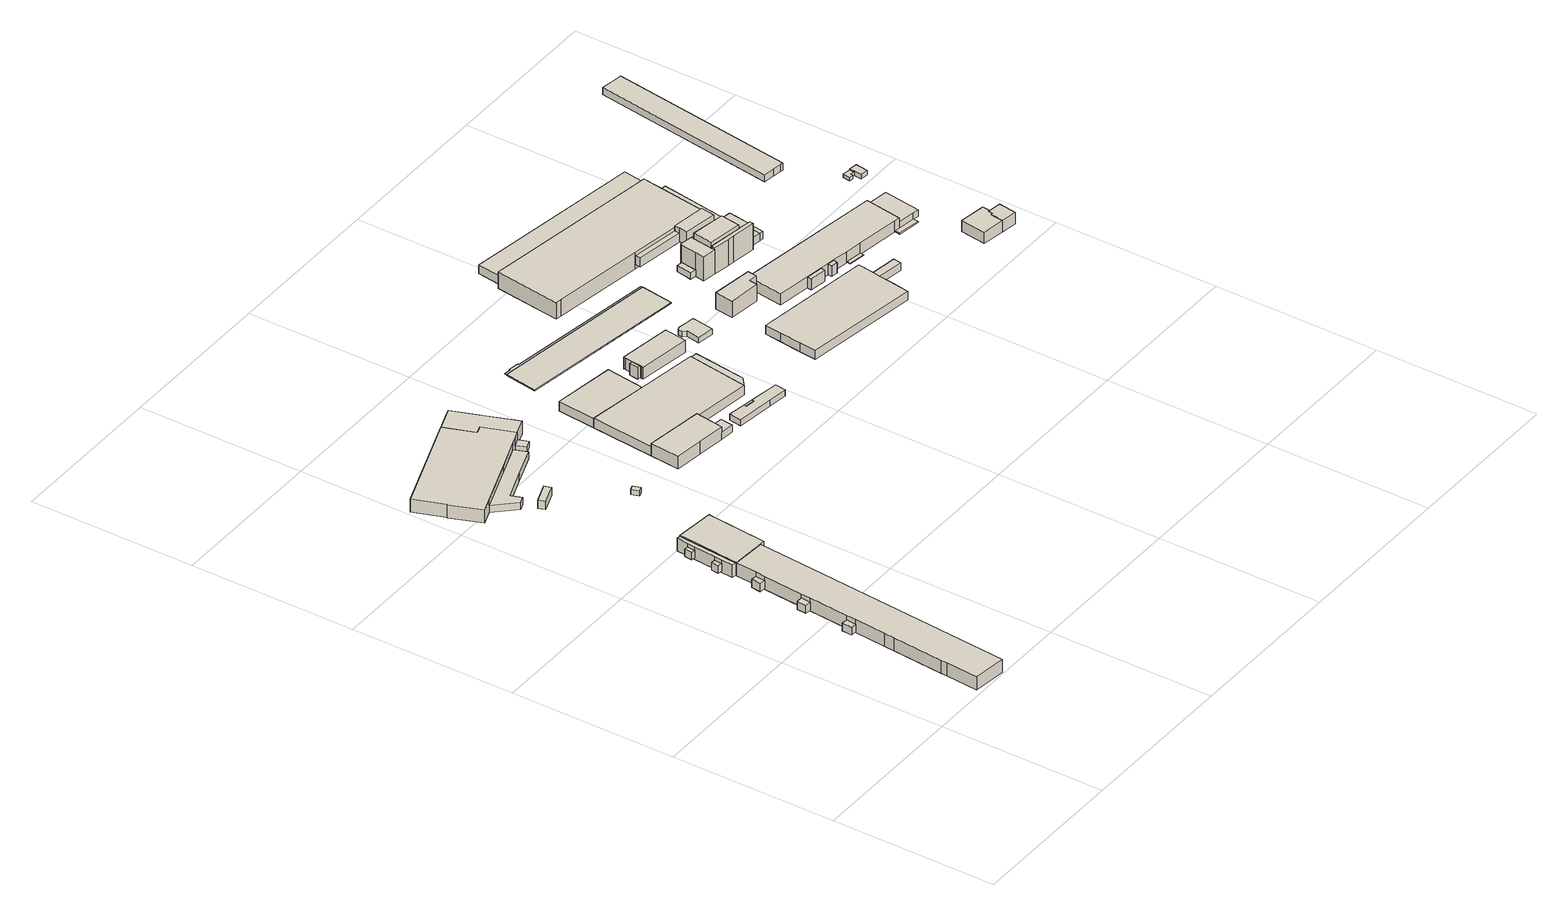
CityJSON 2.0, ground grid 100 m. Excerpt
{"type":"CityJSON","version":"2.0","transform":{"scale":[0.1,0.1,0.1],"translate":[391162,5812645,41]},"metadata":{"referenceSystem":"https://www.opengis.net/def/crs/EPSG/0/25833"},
"CityObjects":{
"building1":{"type":"Building","attributes":{"Gemeindeschluessel":"11000007","BezugspunktDach":"2200","function":"51009_1610","measuredHeight":5.05,"storeysAboveGround":0},"address":[{"country":"Germany","locality":"Berlin"}],"geometry":[{"type":"Solid","lod":"1","boundaries":[[[[0,1,2,3]],[[4,5,6,7]],[[4,7,3,2]],[[5,4,2,1]],[[6,5,1,0]],[[7,6,0,3]]]]}]},
"building2":{"type":"Building","attributes":{"Gemeindeschluessel":"11000007","BezugspunktDach":"2200","function":"51009_1610","measuredHeight":5.65,"storeysAboveGround":0},"address":[{"country":"Germany","locality":"Berlin"}],"geometry":[{"type":"Solid","lod":"1","boundaries":[[[[8,9,10,11]],[[12,13,14,15]],[[12,15,11,10]],[[13,12,10,9]],[[14,13,9,8]],[[15,14,8,11]]]]}]},
"building3":{"type":"Building","attributes":{"Gemeindeschluessel":"11000007","function":"31001_2143"},"address":[{"country":"Germany","locality":"Berlin","thoroughfareNumber":"1 (1)","thoroughfareName":"Volkmarstraße"}],"children":["building3-1","building3-2","building3-3"]},
"building3-1":{"type":"BuildingPart","attributes":{"BezugspunktDach":"2200","measuredHeight":8.27,"storeysAboveGround":2},"parents":["building3"],"geometry":[{"type":"Solid","lod":"1","boundaries":[[[[16,17,18,19,20,21,22,23,24,25,26,27,28,29]],[[30,31,32,33,34,35,36,37,38,39,40,41,42,43]],[[30,43,29,28]],[[31,30,28,27]],[[32,31,27,26]],[[33,32,26,25]],[[34,33,25,24]],[[35,34,24,23]],[[36,35,23,22]],[[37,36,22,21]],[[38,37,21,20]],[[39,38,20,19]],[[40,39,19,18]],[[42,41,17,16]],[[43,42,16,29]],[[41,40,18,17]]]]}]},
"building3-2":{"type":"BuildingPart","attributes":{"BezugspunktDach":"2200","measuredHeight":8.99,"storeysAboveGround":2},"parents":["building3"],"geometry":[{"type":"MultiSurface","lod":"1","boundaries":[[[44,45,46,47,48,49,50,51,52,53]],[[54,55,56,57,58,59,60,61,41,40]],[[54,40,53,52]],[[62,63,54,52,51]],[[64,62,55,51,50]],[[57,65,64,56,50,49]],[[58,57,49,48]],[[59,58,48,47]],[[60,59,47,46]],[[61,60,46,45]],[[41,61,45,44]],[[40,18,17,44,53]],[[55,54,63,62]],[[56,55,62,64]],[[56,64,65,57]],[[41,17,18,40]]]}]},
"building3-3":{"type":"BuildingPart","attributes":{"BezugspunktDach":"2200","measuredHeight":8.04,"storeysAboveGround":2},"parents":["building3"],"geometry":[{"type":"MultiSurface","lod":"1","boundaries":[[[63,65,66,67,68,69,70,71]],[[72,73,74,75,76,57,54,77]],[[72,77,71,70]],[[73,72,70,69]],[[74,73,69,68]],[[75,74,68,67]],[[76,75,67,66]],[[57,76,66,65]],[[78,56,64,56,55,54]],[[77,54,63,71]],[[63,54,55,62]],[[62,55,56,64]],[[57,65,64,56,78]]]}]},
"building4":{"type":"Building","attributes":{"Gemeindeschluessel":"11000007","BezugspunktDach":"2200","function":"51009_1610","measuredHeight":5.29,"storeysAboveGround":0},"address":[{"country":"Germany","locality":"Berlin"}],"geometry":[{"type":"Solid","lod":"1","boundaries":[[[[79,80,81,82]],[[83,84,85,86]],[[83,86,82,81]],[[84,83,81,80]],[[85,84,80,79]],[[86,85,79,82]]]]}]},
"building5":{"type":"Building","attributes":{"Gemeindeschluessel":"11000007","BezugspunktDach":"2200","function":"51009_1610","measuredHeight":4.72,"storeysAboveGround":0},"address":[{"country":"Germany","locality":"Berlin"}],"geometry":[{"type":"Solid","lod":"1","boundaries":[[[[87,88,89,90]],[[91,92,93,94]],[[91,94,90,89]],[[92,91,89,88]],[[93,92,88,87]],[[94,93,87,90]]]]}]},
"building6":{"type":"Building","attributes":{"Gemeindeschluessel":"11000007","BezugspunktDach":"2200","function":"51009_1610","measuredHeight":5.08,"storeysAboveGround":0},"address":[{"country":"Germany","locality":"Berlin"}],"geometry":[{"type":"Solid","lod":"1","boundaries":[[[[95,96,97,98]],[[99,100,101,102]],[[99,102,98,97]],[[100,99,97,96]],[[101,100,96,95]],[[102,101,95,98]]]]}]},
"building7":{"type":"Building","attributes":{"Gemeindeschluessel":"11000007","BezugspunktDach":"2200","function":"51009_1610","measuredHeight":5.18,"storeysAboveGround":0},"address":[{"country":"Germany","locality":"Berlin"}],"geometry":[{"type":"Solid","lod":"1","boundaries":[[[[103,104,105,106,107]],[[108,109,110,111,112]],[[108,112,107,106]],[[109,108,106,105]],[[110,109,105,104]],[[111,110,104,103]],[[112,111,103,107]]]]}]},
"building8":{"type":"Building","attributes":{"Gemeindeschluessel":"11000007","function":"31001_2111"},"address":[{"country":"Germany","locality":"Berlin","thoroughfareNumber":"6 (1)","thoroughfareName":"Schätzelbergstraße"}],"children":["building8-1","building8-2","building8-3","building8-4","building8-5"]},
"building8-1":{"type":"BuildingPart","attributes":{"BezugspunktDach":"2200","measuredHeight":8.24,"storeysAboveGround":2},"parents":["building8"],"geometry":[{"type":"MultiSurface","lod":"1","boundaries":[[[113,114,115,116,117,118,119,120,121,122,123,124,125,126,127]],[[128,129,130,131,132,133,134,135,136,137,138,139,140,141,142]],[[128,142,127,126]],[[129,128,126,125]],[[143,144,145,146,130,129,125,124]],[[147,143,124,123]],[[131,130,146,148,149]],[[132,131,148,150,151,147,123,122]],[[152,151,150,153,133,132,122,121]],[[134,133,121,120]],[[154,155,156,120,119]],[[134,157,134,135]],[[136,135,119,118]],[[137,158,159,118,117]],[[160,158,117,116]],[[139,138,116,115]],[[140,139,115,114]],[[141,140,114,113]],[[142,141,113,127]],[[146,145,144,143]],[[149,148,146,143,147]],[[147,151,150,148]],[[153,150,151,152]],[[135,134,157,156,155,154]],[[136,161,159,158,137]],[[162,138,137,158,160]]]}]},
"building8-2":{"type":"BuildingPart","attributes":{"BezugspunktDach":"2200","measuredHeight":3.67,"storeysAboveGround":2},"parents":["building8"],"geometry":[{"type":"Solid","lod":"1","boundaries":[[[[163,164,156,155]],[[134,165,166,135]],[[165,134,156,164]],[[166,165,164,163]],[[135,166,163,155]],[[135,155,156,134]]]]}]},
"building8-3":{"type":"BuildingPart","attributes":{"BezugspunktDach":"2200","measuredHeight":4.41,"storeysAboveGround":2},"parents":["building8"],"geometry":[{"type":"MultiSurface","lod":"1","boundaries":[[[167,168,169,170,171,159,158,160]],[[172,173,174,175,176,177,178,179]],[[172,179,180,138,137,158]],[[173,172,137,136,159]],[[174,173,159,171]],[[175,174,171,170]],[[176,175,170,169]],[[177,176,169,168]],[[178,177,168,167]],[[179,178,167,160]],[[160,158,137,138,180]],[[158,159,136,137]]]}]},
"building8-4":{"type":"BuildingPart","attributes":{"BezugspunktDach":"2200","measuredHeight":3.5,"storeysAboveGround":2},"parents":["building8"],"geometry":[{"type":"Solid","lod":"1","boundaries":[[[[181,182,183,184]],[[185,186,187,188]],[[185,188,184,183]],[[186,185,183,182]],[[187,186,182,181]],[[188,187,181,184]]]]}]},
"building8-5":{"type":"BuildingPart","attributes":{"BezugspunktDach":"2200","measuredHeight":8.07,"storeysAboveGround":2},"parents":["building8"],"geometry":[{"type":"MultiSurface","lod":"1","boundaries":[[[143,147,151,152,189,190,191,192,193,194,195,196,197,144]],[[198,199,200,201,202,203,204,205,206,153,150,148,146,145]],[[198,145,144,197]],[[199,198,197,196]],[[200,199,196,195]],[[201,200,195,194]],[[202,201,194,193]],[[203,202,193,192]],[[204,203,192,191]],[[181,184,188,187,205,204,191,190]],[[206,205,190,189]],[[153,206,189,152]],[[187,188,184,181]],[[153,207,152,151,150]],[[150,151,147,148]],[[146,148,147,143]],[[145,146,208,143,144]]]}]},
"building9":{"type":"Building","attributes":{"Gemeindeschluessel":"11000007","BezugspunktDach":"2200","function":"31001_2523","measuredHeight":3.88,"storeysAboveGround":1},"address":[{"country":"Germany","locality":"Berlin","thoroughfareNumber":"2 (1)","thoroughfareName":"Volkmarstraße"}],"geometry":[{"type":"Solid","lod":"1","boundaries":[[[[209,210,211,212]],[[213,214,215,216]],[[213,216,212,211]],[[214,213,211,210]],[[215,214,210,209]],[[216,215,209,212]]]]}]},
"building10":{"type":"Building","attributes":{"Gemeindeschluessel":"11000007","BezugspunktDach":"2200","function":"31001_2143","measuredHeight":4.38,"storeysAboveGround":1},"address":[{"country":"Germany","locality":"Berlin","thoroughfareNumber":"1 (3)","thoroughfareName":"Industriestraße"}],"geometry":[{"type":"Solid","lod":"1","boundaries":[[[[217,218,219,220]],[[221,222,223,224]],[[221,224,220,219]],[[222,221,219,218]],[[223,222,218,217]],[[224,223,217,220]]]]}]},
"building11":{"type":"Building","attributes":{"Gemeindeschluessel":"11000007","function":"31001_2111"},"address":[{"country":"Germany","locality":"Berlin","thoroughfareNumber":"1 (4)","thoroughfareName":"Industriestraße"}],"children":["building11-1","building11-2","building11-3"]},
"building11-1":{"type":"BuildingPart","attributes":{"BezugspunktDach":"2200","measuredHeight":6.26,"storeysAboveGround":1},"parents":["building11"],"geometry":[{"type":"MultiSurface","lod":"1","boundaries":[[[225,226,227,228,229,230]],[[231,232,233,234,235,236]],[[231,236,230,229]],[[232,237,238,229,228]],[[233,232,228,227]],[[234,233,227,226]],[[235,234,226,225]],[[231,238,237,232]],[[239,236,240,241,230]],[[235,225,241,240]]]}]},
"building11-2":{"type":"BuildingPart","attributes":{"BezugspunktDach":"2200","measuredHeight":6.19,"storeysAboveGround":1},"parents":["building11"],"geometry":[{"type":"Solid","lod":"1","boundaries":[[[[237,242,243,238]],[[244,245,232,231]],[[244,231,238,243]],[[245,244,243,242]],[[232,245,242,237]],[[231,232,237,238]]]]}]},
"building11-3":{"type":"BuildingPart","attributes":{"BezugspunktDach":"2200","measuredHeight":9.71,"storeysAboveGround":1},"parents":["building11"],"geometry":[{"type":"MultiSurface","lod":"1","boundaries":[[[246,247,248,249,250,251]],[[236,240,235,224,252,253]],[[236,253,251,250]],[[241,230,254,250,249]],[[235,225,241,240,249,248]],[[224,235,248,247]],[[252,224,247,246]],[[253,252,246,251]],[[240,236,254,230,241]],[[240,241,225,235]]]}]},
"building12":{"type":"Building","attributes":{"Gemeindeschluessel":"11000007","BezugspunktDach":"2200","function":"51009_1610","measuredHeight":3.37,"storeysAboveGround":0},"address":[{"country":"Germany","locality":"Berlin"}],"geometry":[{"type":"Solid","lod":"1","boundaries":[[[[255,256,257,258]],[[259,260,261,262]],[[259,262,258,257]],[[260,259,257,256]],[[261,260,256,255]],[[262,261,255,258]]]]}]},
"building13":{"type":"Building","attributes":{"Gemeindeschluessel":"11000007","BezugspunktDach":"2200","function":"31001_2160","measuredHeight":3.93,"storeysAboveGround":1},"address":[{"country":"Germany","locality":"Berlin","thoroughfareNumber":"1 (2)","thoroughfareName":"Industriestraße"}],"geometry":[{"type":"Solid","lod":"1","boundaries":[[[[263,264,265,256,255,258,257,266,267]],[[268,269,270,271,272,273,274,275,276]],[[268,276,267,266]],[[269,268,266,257]],[[270,269,257,258]],[[271,270,258,255]],[[272,271,255,256]],[[273,272,256,265]],[[274,273,265,264]],[[275,274,264,263]],[[276,275,263,267]]]]}]},
"building14":{"type":"Building","attributes":{"Gemeindeschluessel":"11000007","BezugspunktDach":"2200","function":"51009_1610","measuredHeight":5.12,"storeysAboveGround":0},"address":[{"country":"Germany","locality":"Berlin"}],"geometry":[{"type":"Solid","lod":"1","boundaries":[[[[277,278,279,280]],[[281,282,283,284]],[[281,284,280,279]],[[282,281,279,278]],[[283,282,278,277]],[[284,283,277,280]]]]}]},
"building15":{"type":"Building","attributes":{"Gemeindeschluessel":"11000007","function":"31001_2100"},"address":[{"country":"Germany","locality":"Berlin","thoroughfareNumber":"1","thoroughfareName":"Industriestraße"}],"children":["building15-1","building15-2"]},
"building15-1":{"type":"BuildingPart","attributes":{"BezugspunktDach":"2200","measuredHeight":7.81,"storeysAboveGround":2},"parents":["building15"],"geometry":[{"type":"MultiSurface","lod":"1","boundaries":[[[285,286,287,288,289,290,291,292,293,294]],[[295,296,297,298,299,300,301,302,303,304]],[[295,304,294,293]],[[296,295,293,292]],[[297,305,306,292,291]],[[298,297,291,290]],[[299,298,290,289]],[[300,299,289,288]],[[301,300,288,287]],[[302,301,287,286]],[[303,302,286,285]],[[304,303,285,294]],[[296,306,305,297]]]}]},
"building15-2":{"type":"BuildingPart","attributes":{"BezugspunktDach":"2200","measuredHeight":7.34,"storeysAboveGround":2},"parents":["building15"],"geometry":[{"type":"Solid","lod":"1","boundaries":[[[[306,305,307,308]],[[309,297,296,310]],[[309,310,308,307]],[[297,309,307,305]],[[310,296,306,308]],[[296,297,305,306]]]]}]},
"building16":{"type":"Building","attributes":{"Gemeindeschluessel":"11000007","BezugspunktDach":"2200","function":"31001_2143","measuredHeight":0.639,"storeysAboveGround":1},"address":[{"country":"Germany","locality":"Berlin","thoroughfareNumber":"38 (3)","thoroughfareName":"Industriestraße"}],"geometry":[{"type":"Solid","lod":"1","boundaries":[[[[311,312,313,314,315]],[[316,317,318,319,320]],[[316,320,315,314]],[[317,316,314,313]],[[318,317,313,312]],[[319,318,312,311]],[[320,319,311,315]]]]}]},
"building17":{"type":"Building","attributes":{"Gemeindeschluessel":"11000007","BezugspunktDach":"2200","function":"51009_1610","measuredHeight":0.288,"storeysAboveGround":0},"address":[{"country":"Germany","locality":"Berlin"}],"geometry":[{"type":"Solid","lod":"1","boundaries":[[[[313,321,322,323,324,325,326,314]],[[327,328,329,330,331,332,333,334]],[[327,334,314,326]],[[328,327,326,325]],[[329,328,325,324]],[[330,329,324,323]],[[331,330,323,322]],[[332,331,322,321]],[[333,332,321,313]],[[334,333,313,314]]]]}]},
"building18":{"type":"Building","attributes":{"Gemeindeschluessel":"11000007","BezugspunktDach":"2200","function":"31001_2140","measuredHeight":4.2,"storeysAboveGround":1},"address":[{"country":"Germany","locality":"Berlin","thoroughfareNumber":"1 (1)","thoroughfareName":"Industriestraße"}],"geometry":[{"type":"Solid","lod":"1","boundaries":[[[[335,336,337,338,339,340,341,342]],[[343,344,345,346,347,348,349,350]],[[343,350,342,341]],[[344,343,341,340]],[[345,344,340,339]],[[346,345,339,338]],[[347,346,338,337]],[[348,347,337,336]],[[349,348,336,335]],[[350,349,335,342]]]]}]},
"building19":{"type":"Building","attributes":{"Gemeindeschluessel":"11000007","function":"31001_2111"},"address":[{"country":"Germany","locality":"Berlin","thoroughfareNumber":"9 (1)","thoroughfareName":"Industriestraße"}],"children":["building19-1","building19-2"]},
"building19-1":{"type":"BuildingPart","attributes":{"BezugspunktDach":"2200","measuredHeight":4.72,"storeysAboveGround":2},"parents":["building19"],"geometry":[{"type":"Solid","lod":"1","boundaries":[[[[351,352,353,354]],[[355,356,357,358]],[[356,355,353,352]],[[357,356,352,351]],[[358,357,351,354]],[[355,358,354,353]]]]}]},
"building19-2":{"type":"BuildingPart","attributes":{"BezugspunktDach":"2200","measuredHeight":7.11,"storeysAboveGround":2},"parents":["building19"],"geometry":[{"type":"MultiSurface","lod":"1","boundaries":[[[359,360,361,362,363,364,365,366,367,368]],[[369,370,371,372,373,374,375,376,377,378]],[[369,378,368,367]],[[370,369,367,366]],[[371,370,366,365]],[[372,371,365,364]],[[373,372,364,363]],[[379,353,363,362]],[[374,373,353,355,380]],[[375,374,380,358,354,379,362,361]],[[376,375,361,360]],[[377,376,360,359]],[[378,377,359,368]],[[380,355,353,379]],[[379,354,358,380]]]}]},
"building20":{"type":"Building","attributes":{"Gemeindeschluessel":"11000007","BezugspunktDach":"2200","function":"51009_1610","measuredHeight":4.37,"storeysAboveGround":0},"address":[{"country":"Germany","locality":"Berlin"}],"geometry":[{"type":"Solid","lod":"1","boundaries":[[[[381,382,383,384]],[[385,386,387,388]],[[385,388,384,383]],[[386,385,383,382]],[[387,386,382,381]],[[388,387,381,384]]]]}]},
"building21":{"type":"Building","attributes":{"Gemeindeschluessel":"11000007","function":"31001_2111"},"address":[{"country":"Germany","locality":"Berlin","thoroughfareNumber":"38 (1)","thoroughfareName":"Industriestraße"}],"children":["building21-1","building21-2","building21-3"]},
"building21-1":{"type":"BuildingPart","attributes":{"BezugspunktDach":"2200","measuredHeight":8.65,"storeysAboveGround":1},"parents":["building21"],"geometry":[{"type":"MultiSurface","lod":"1","boundaries":[[[389,390,391,392,393]],[[394,395,396,397,398]],[[394,398,393,392]],[[395,394,392,391]],[[399,400,401,400,402,403,391,390]],[[397,396,390,389]],[[398,397,389,393]],[[396,401,400,399]],[[395,403,402,400,401]]]}]},
"building21-2":{"type":"BuildingPart","attributes":{"BezugspunktDach":"2200","measuredHeight":11.12,"storeysAboveGround":1},"parents":["building21"],"geometry":[{"type":"MultiSurface","lod":"1","boundaries":[[[404,405,402,400,399,406,407,408,409,410,411]],[[412,413,414,415,416,417,418,419,420,421,422]],[[412,422,411,410]],[[423,424,410,409]],[[413,412,425,426]],[[427,423,409,408]],[[414,413,428,426,429]],[[430,427,429,431,415,414,408,407]],[[416,415,407,406]],[[417,416,406,399]],[[418,417,399,396,401]],[[419,418,400,401,395]],[[420,419,402,405]],[[421,420,405,404]],[[422,421,404,411]],[[426,425,424,423]],[[429,426,428,423,427]],[[431,429,427,430]],[[401,396,399,400]],[[395,401,400,402]]]}]},
"building21-3":{"type":"BuildingPart","attributes":{"BezugspunktDach":"2200","measuredHeight":5.64,"storeysAboveGround":1},"parents":["building21"],"geometry":[{"type":"MultiSurface","lod":"1","boundaries":[[[430,432,433,434,424]],[[435,436,437,431,425]],[[435,425,424,434]],[[436,435,434,433]],[[437,436,433,432]],[[431,437,432,430]],[[425,426,423,424]],[[429,427,423,438,426]],[[431,439,430,427,429]]]}]},
"building22":{"type":"Building","attributes":{"Gemeindeschluessel":"11000007","BezugspunktDach":"2200","function":"51009_1610","measuredHeight":5.74,"storeysAboveGround":0},"address":[{"country":"Germany","locality":"Berlin"}],"geometry":[{"type":"Solid","lod":"1","boundaries":[[[[440,441,442,443]],[[444,395,394,445]],[[444,445,443,442]],[[395,444,442,441]],[[394,395,441,440]],[[445,394,440,443]]]]}]},
"building23":{"type":"Building","attributes":{"Gemeindeschluessel":"11000007","function":"31001_2120"},"address":[{"country":"Germany","locality":"Berlin","thoroughfareNumber":"38, 39, 40","thoroughfareName":"Industriestraße"}],"children":["building23-1","building23-2","building23-3","building23-4","building23-5"]},
"building23-1":{"type":"BuildingPart","attributes":{"BezugspunktDach":"2200","measuredHeight":18.89,"storeysAboveGround":5},"parents":["building23"],"geometry":[{"type":"MultiSurface","lod":"1","boundaries":[[[446,447,448,449]],[[450,451,452,453]],[[454,455,453,449,448]],[[451,456,457,458,448,447]],[[459,460,461,447,446]],[[462,463,464,446,449]],[[450,453,455,454]],[[450,458,457,456,451]],[[452,451,461,460,459]],[[453,465,463,462]],[[465,452,466,464,463]]]}]},
"building23-2":{"type":"BuildingPart","attributes":{"BezugspunktDach":"2200","measuredHeight":15.24,"storeysAboveGround":5},"parents":["building23"],"geometry":[{"type":"MultiSurface","lod":"1","boundaries":[[[456,467,468,469,470,471,457]],[[472,473,474,475,476,451,450]],[[473,472,471,470]],[[474,473,470,469]],[[475,474,469,468]],[[476,475,468,467]],[[450,451,456,451,450,477]],[[478,472,450,457,471]],[[451,476,467,456]],[[477,450,451,456,457]]]}]},
"building23-3":{"type":"BuildingPart","attributes":{"BezugspunktDach":"2200","measuredHeight":15.38,"storeysAboveGround":5},"parents":["building23"],"geometry":[{"type":"MultiSurface","lod":"1","boundaries":[[[479,480,481,482,461,460]],[[451,476,483,484,485,452]],[[451,452,451,461]],[[467,456,451,461,482]],[[483,476,482,481]],[[484,483,481,480]],[[485,484,480,479]],[[460,461,451,452]],[[476,451,456,467]],[[452,485,479,460]]]}]},
"building23-4":{"type":"BuildingPart","attributes":{"BezugspunktDach":"2200","measuredHeight":15.35,"storeysAboveGround":5},"parents":["building23"],"geometry":[{"type":"MultiSurface","lod":"1","boundaries":[[[486,455,454,487,488,489,490,491]],[[492,493,494,472,450,453,495,496]],[[492,496,491,490]],[[493,492,490,489]],[[494,493,489,488]],[[472,494,488,487]],[[450,457,471,487,454]],[[496,495,486,491]],[[472,471,457,450]],[[453,450,454,455]],[[453,455,486,495]]]}]},
"building23-5":{"type":"BuildingPart","attributes":{"BezugspunktDach":"2200","measuredHeight":19.09,"storeysAboveGround":5},"parents":["building23"],"geometry":[{"type":"MultiSurface","lod":"1","boundaries":[[[497,498,499,500,464,463,462,501]],[[453,465,452,485,502,503,504,495]],[[453,455,486,501,462]],[[465,463,465,452]],[[485,452,464,500],[485,479,460,452]],[[502,485,500,499]],[[503,502,499,498]],[[504,503,498,497]],[[495,504,497,501]],[[486,455,453,495]],[[465,453,505,462,463]],[[452,465,463,464]],[[479,485,452,460]]]}]},
"building24":{"type":"Building","attributes":{"Gemeindeschluessel":"11000007","BezugspunktDach":"2200","function":"51009_1610","measuredHeight":4.13,"storeysAboveGround":0},"address":[{"country":"Germany","locality":"Berlin"}],"geometry":[{"type":"Solid","lod":"1","boundaries":[[[[506,507,508,509]],[[510,511,512,513]],[[510,513,509,508]],[[511,510,508,507]],[[512,511,507,506]],[[513,512,506,509]]]]}]},
"building25":{"type":"Building","attributes":{"Gemeindeschluessel":"11000007","function":"31001_2111"},"address":[{"country":"Germany","locality":"Berlin","thoroughfareNumber":"9","thoroughfareName":"Industriestraße"}],"children":["building25-1","building25-2","building25-3","building25-4","building25-5","building25-6"]},
"building25-1":{"type":"BuildingPart","attributes":{"BezugspunktDach":"2200","measuredHeight":10.47,"storeysAboveGround":3},"parents":["building25"],"geometry":[{"type":"MultiSurface","lod":"1","boundaries":[[[514,515,516,517,518,519]],[[520,521,522,523,524,525]],[[520,525,519,518]],[[521,520,518,517]],[[522,521,526,527,528,529,517,516]],[[523,522,516,515]],[[524,523,515,514]],[[525,524,514,519]],[[529,528,527,526]]]}]},
"building25-2":{"type":"BuildingPart","attributes":{"BezugspunktDach":"2200","measuredHeight":7.08,"storeysAboveGround":3},"parents":["building25"],"geometry":[{"type":"MultiSurface","lod":"1","boundaries":[[[530,531,532,533,534,535,536,537,538,529,528,539]],[[527,526,540,541,542,543,544,545,546,547,548,549]],[[527,549,539,528]],[[540,526,529,538]],[[550,551,552,538,537]],[[541,540,553,554]],[[542,541,537,536]],[[543,542,536,535]],[[555,556,557,558,559,544,543,535,534]],[[545,544,534,533]],[[546,545,560,561]],[[547,546,532,531]],[[548,547,531,562,563]],[[549,548,530,539]],[[564,526,527,528,529]],[[554,553,552,551,550]],[[559,558,557,556,555]],[[561,560,533,532]],[[563,562,531,530,565]]]}]},
"building25-3":{"type":"BuildingPart","attributes":{"BezugspunktDach":"2200","measuredHeight":6.74,"storeysAboveGround":3},"parents":["building25"],"geometry":[{"type":"Solid","lod":"1","boundaries":[[[[566,533,532,567]],[[561,560,568,569]],[[561,569,567,532]],[[568,560,533,566]],[[569,568,566,567]],[[560,561,532,533]]]]}]},
"building25-4":{"type":"BuildingPart","attributes":{"BezugspunktDach":"2200","measuredHeight":4.16,"storeysAboveGround":3},"parents":["building25"],"geometry":[{"type":"Solid","lod":"1","boundaries":[[[[570,571,572,551,550]],[[553,573,574,575,554]],[[573,553,551,572]],[[574,573,572,571]],[[575,574,571,570]],[[554,575,570,550]],[[553,554,550,551]]]]}]},
"building25-5":{"type":"BuildingPart","attributes":{"BezugspunktDach":"2200","measuredHeight":0.496,"storeysAboveGround":3},"parents":["building25"],"geometry":[{"type":"Solid","lod":"1","boundaries":[[[[576,556,555,577]],[[558,557,578,579]],[[558,579,577,555]],[[578,557,556,576]],[[579,578,576,577]],[[557,558,555,556]]]]}]},
"building25-6":{"type":"BuildingPart","attributes":{"BezugspunktDach":"2200","measuredHeight":6.93,"storeysAboveGround":3},"parents":["building25"],"geometry":[{"type":"Solid","lod":"1","boundaries":[[[[580,531,530,581]],[[563,562,582,583]],[[563,583,581,530]],[[582,562,531,580]],[[583,582,580,581]],[[562,563,530,531]]]]}]},
"building26":{"type":"Building","attributes":{"Gemeindeschluessel":"11000007","BezugspunktDach":"2200","function":"51009_1610","measuredHeight":4.1,"storeysAboveGround":0},"address":[{"country":"Germany","locality":"Berlin"}],"geometry":[{"type":"Solid","lod":"1","boundaries":[[[[584,585,586,587,588]],[[589,590,591,592,593]],[[589,593,588,587]],[[590,589,587,586]],[[591,590,586,585]],[[592,591,585,584]],[[593,592,584,588]]]]}]},
"building27":{"type":"Building","attributes":{"Gemeindeschluessel":"11000007","BezugspunktDach":"2200","function":"31001_2020","measuredHeight":4.93,"storeysAboveGround":1},"address":[{"country":"Germany","locality":"Berlin","thoroughfareNumber":"36, 37","thoroughfareName":"Industriestraße"}],"geometry":[{"type":"Solid","lod":"1","boundaries":[[[[594,595,596,597,598,599]],[[600,601,602,603,604,605]],[[600,605,599,598]],[[601,600,598,597]],[[602,601,597,596]],[[603,602,596,595]],[[604,603,595,594]],[[605,604,594,599]]]]}]},
"building28":{"type":"Building","attributes":{"Gemeindeschluessel":"11000007","BezugspunktDach":"2200","function":"51009_1610","measuredHeight":5,"storeysAboveGround":0},"address":[{"country":"Germany","locality":"Berlin"}],"geometry":[{"type":"Solid","lod":"1","boundaries":[[[[606,607,595,594]],[[603,608,609,604]],[[603,604,594,595]],[[608,603,595,607]],[[609,608,607,606]],[[604,609,606,594]]]]}]},
"building29":{"type":"Building","attributes":{"Gemeindeschluessel":"11000007","BezugspunktDach":"2200","function":"31001_2111","measuredHeight":3.91,"storeysAboveGround":1},"address":[{"country":"Germany","locality":"Berlin","thoroughfareNumber":"36 (1)","thoroughfareName":"Industriestraße"}],"geometry":[{"type":"Solid","lod":"1","boundaries":[[[[610,611,612,613,614,615]],[[616,617,618,619,620,621]],[[616,621,615,614]],[[617,616,614,613]],[[618,617,613,612]],[[619,618,612,611]],[[620,619,611,610]],[[621,620,610,615]]]]}]},
"building30":{"type":"Building","attributes":{"Gemeindeschluessel":"11000007","BezugspunktDach":"2200","function":"51009_1610","measuredHeight":0.68,"storeysAboveGround":0},"address":[{"country":"Germany","locality":"Berlin"}],"geometry":[{"type":"Solid","lod":"1","boundaries":[[[[622,623,624,625,626]],[[627,628,629,630,631]],[[627,631,626,625]],[[628,627,625,624]],[[629,628,624,623]],[[630,629,623,622]],[[631,630,622,626]]]]}]},
"building31":{"type":"Building","attributes":{"Gemeindeschluessel":"11000007","function":"31001_2111"},"address":[{"country":"Germany","locality":"Berlin","thoroughfareNumber":"10C","thoroughfareName":"Industriestraße"}],"children":["building31-1","building31-2"]},
"building31-1":{"type":"BuildingPart","attributes":{"BezugspunktDach":"2200","measuredHeight":7.31,"storeysAboveGround":2},"parents":["building31"],"geometry":[{"type":"MultiSurface","lod":"1","boundaries":[[[632,633,634,635,636,637,638]],[[639,640,641,642,643,644,645]],[[646,647,638,637]],[[645,648,645,639]],[[640,639,640,649,646,637,636]],[[641,640,650,640,641,651,649,636,635]],[[642,641,651,635,634],[641,642,652,651]],[[643,642,634,633]],[[644,643,633,632]],[[645,644,632,638]],[[639,645,648,647,646]],[[646,649,640,639]],[[649,651,641,640,650]],[[652,642,641,651]]]}]},
"building31-2":{"type":"BuildingPart","attributes":{"BezugspunktDach":"2200","measuredHeight":7.24,"storeysAboveGround":2},"parents":["building31"],"geometry":[{"type":"Solid","lod":"1","boundaries":[[[[647,646,649,651,652,653,654,655]],[[656,657,642,641,640,639,645,658]],[[656,658,655,654]],[[657,656,654,653]],[[642,657,653,652]],[[658,645,647,655]],[[641,642,652,651]],[[640,641,651,649]],[[639,640,649,646]],[[645,639,646,647]]]]}]},
"building32":{"type":"Building","attributes":{"Gemeindeschluessel":"11000007","function":"31001_2523"},"address":[{"country":"Germany","locality":"Berlin","thoroughfareNumber":"35 (1)","thoroughfareName":"Industriestraße"}],"children":["building32-1","building32-2"]},
"building32-1":{"type":"BuildingPart","attributes":{"BezugspunktDach":"2200","measuredHeight":3.52,"storeysAboveGround":1},"parents":["building32"],"geometry":[{"type":"MultiSurface","lod":"1","boundaries":[[[659,660,661,662,663]],[[664,665,666,667,668]],[[664,668,663,662]],[[669,670,662,661]],[[666,665,661,660]],[[667,666,660,659]],[[668,667,659,663]],[[665,664,670,669]]]}]},
"building32-2":{"type":"BuildingPart","attributes":{"BezugspunktDach":"2200","measuredHeight":2.3,"storeysAboveGround":1},"parents":["building32"],"geometry":[{"type":"Solid","lod":"1","boundaries":[[[[671,672,670,669,673,674]],[[675,665,664,676,677,678]],[[675,678,674,673]],[[665,675,673,669]],[[676,664,670,672]],[[677,676,672,671]],[[678,677,671,674]],[[664,665,669,670]]]]}]},
"building33":{"type":"Building","attributes":{"Gemeindeschluessel":"11000007","BezugspunktDach":"2200","function":"51009_1611","measuredHeight":5.19,"storeysAboveGround":0},"address":[{"country":"Germany","locality":"Berlin"}],"geometry":[{"type":"Solid","lod":"1","boundaries":[[[[679,680,681,682,683,684,685,686]],[[687,688,689,690,691,692,693,694]],[[687,694,686,685]],[[688,687,685,684]],[[689,688,684,683]],[[690,689,683,682]],[[691,690,682,681]],[[692,691,681,680]],[[693,692,680,679]],[[694,693,679,686]]]]}]}
},
"vertices":[
[424,823,71],[429,883,71],[394,886,71],[389,826,71],[394,886,21],[429,883,21],[424,823,21],[389,826,21],
[450,1124,73],[455,1183,73],[419,1185,73],[414,1127,73],[419,1185,22],[455,1183,22],[450,1124,22],[414,1127,22],
[559,2,100],[698,1601,100],[492,1613,100],[481,1484,100],[476,1427,100],[455,1183,100],[450,1124,100],[429,883,100],[424,823,100],[407,630,100],[402,568,100],[375,258,100],[372,219,100],[355,23,100],[372,219,17],[375,258,17],[402,568,17],[407,630,17],[424,823,17],[429,883,17],[450,1124,17],[455,1183,17],[476,1427,17],[481,1484,17],[492,1613,17],[698,1601,17],[559,2,17],[355,23,17],
[698,1601,103],[724,1600,103],[726,1619,103],[758,1947,103],[760,1966,103],[524,1988,103],[522,1964,103],[494,1636,103],[493,1619,103],[492,1613,103],[493,1619,17],[494,1636,17],[522,1964,17],[524,1988,17],[760,1966,17],[758,1947,17],[726,1619,17],[724,1600,17],[494,1636,98],[493,1619,98],[522,1964,98],[524,1988,98],
[503,1990,98],[496,1920,98],[491,1872,98],[478,1739,98],[473,1692,98],[467,1623,98],[473,1692,17],[478,1739,17],[491,1872,17],[496,1920,17],[503,1990,17],[467,1623,17],[523,1968,17],
[476,1427,74],[481,1484,74],[448,1487,74],[441,1430,74],[448,1487,21],[481,1484,21],[476,1427,21],[441,1430,21],
[473,1692,75],[478,1739,75],[451,1741,75],[446,1695,75],[451,1741,27],[478,1739,27],[473,1692,27],[446,1695,27],
[491,1872,75],[496,1920,75],[472,1922,75],[465,1874,75],[472,1922,28],[496,1920,28],[491,1872,28],[465,1874,28],
[418,2752,74],[536,2795,74],[522,2836,74],[413,2796,74],[403,2792,74],[413,2796,22],[522,2836,22],[536,2795,22],[418,2752,22],[403,2792,22],
[71,3133,107],[69,3132,107],[138,2945,107],[231,2979,107],[520,3085,107],[706,3153,107],[752,3170,107],[799,3188,107],[800,3188,107],[732,3376,107],[683,3358,107],[646,3458,107],[616,3540,107],[615,3541,107],[3,3316,107],[615,3541,24],[616,3540,24],[646,3458,24],[683,3358,24],[732,3376,24],[800,3188,24],[799,3188,24],[752,3170,24],[706,3153,24],[520,3085,24],[231,2979,24],[138,2945,24],[69,3132,24],[71,3133,24],[3,3316,24],[646,3458,106],[616,3540,106],[616,3540,25],[646,3458,25],[683,3358,106],[683,3358,25],[683,3358,101],[732,3376,25],[732,3376,106],[800,3188,106],[800,3188,25],[752,3170,55],[752,3170,61],[799,3188,61],[799,3188,43],[520,3085,68],[706,3153,68],[231,2979,68],[706,3153,58],[231,2979,41],
[774,3110,61],[821,3128,61],[821,3128,24],[774,3110,24],
[344,2859,68],[385,2873,68],[362,2937,68],[549,3006,68],[734,3074,68],[520,3085,23],[706,3153,23],[734,3074,23],[549,3006,23],[362,2937,23],[385,2873,23],[344,2859,23],[231,2979,23],[231,2979,45],
[851,3348,61],[898,3365,61],[876,3424,61],[829,3406,61],[876,3424,26],[898,3365,26],[851,3348,26],[829,3406,26],
[897,3224,106],[851,3348,106],[829,3406,106],[827,3411,106],[818,3436,106],[760,3593,106],[726,3581,106],[631,3546,106],[618,3541,106],[618,3541,25],[631,3546,25],[726,3581,25],[760,3593,25],[818,3436,25],[827,3411,25],[829,3406,25],[851,3348,25],[897,3224,25],[800,3188,86],[646,3458,76],
[789,2418,54],[818,2429,54],[802,2473,54],[773,2463,54],[802,2473,22],[818,2429,22],[789,2418,22],[773,2463,22],
[1523,2337,65],[1532,2414,65],[1448,2424,65],[1437,2346,65],[1448,2424,22],[1532,2414,22],[1523,2337,22],[1437,2346,22],
[1461,2517,84],[1824,2468,84],[1881,2841,84],[1515,2895,84],[1151,2949,84],[1113,2565,84],[1151,2949,22],[1515,2895,22],[1881,2841,22],[1824,2468,22],[1461,2517,22],[1113,2565,22],[1515,2895,83],[1151,2949,83],[1113,2565,55],[1287,2541,22],[1287,2541,84],
[1547,3127,83],[1174,3181,83],[1174,3181,22],[1547,3127,22],
[1267,2366,102],[1437,2346,102],[1461,2517,102],[1287,2541,102],[1113,2565,102],[1096,2386,102],[1267,2366,22],[1096,2386,22],[1113,2565,43],
[1763,2366,62],[1765,2381,62],[1708,2389,62],[1706,2374,62],[1708,2389,28],[1765,2381,28],[1763,2366,28],[1706,2374,28],
[1820,2302,62],[1936,2289,62],[1946,2354,62],[1600,2406,62],[1589,2329,62],[1600,2406,23],[1708,2389,23],[1706,2374,23],[1763,2366,23],[1765,2381,23],[1946,2354,23],[1936,2289,23],[1820,2302,23],[1589,2329,23],
[1883,2517,77],[1924,2836,77],[1881,2841,77],[1824,2468,77],[1881,2841,26],[1924,2836,26],[1883,2517,26],[1824,2468,26],
[1962,2928,102],[1964,2940,102],[1980,3052,102],[1982,3063,102],[1664,3109,102],[1662,3098,102],[1655,3050,102],[1647,2996,102],[1645,2986,102],[1644,2975,102],[1645,2986,26],[1647,2996,26],[1655,3050,26],[1662,3098,26],[1664,3109,26],[1982,3063,26],[1980,3052,26],[1964,2940,26],[1962,2928,26],[1644,2975,26],[1655,3050,100],[1647,2996,100],
[1635,3053,100],[1627,2999,100],[1635,3053,26],[1627,2999,26],
[2267,3233,31],[2277,3231,31],[2306,3428,31],[1276,3578,31],[1247,3382,31],[1276,3578,25],[2306,3428,25],[2277,3231,25],[2267,3233,25],[1247,3382,25],
[2307,3439,31],[1383,3576,31],[1384,3583,31],[1321,3592,31],[1320,3585,31],[1279,3591,31],[1279,3591,28],[1320,3585,28],[1321,3592,28],[1384,3583,28],[1383,3576,28],[2307,3439,28],[2306,3428,28],[1276,3578,28],
[2078,2996,64],[2066,2916,64],[2168,2899,64],[2187,3032,64],[2136,3040,64],[2078,3049,64],[2066,3042,64],[2062,3014,64],[2066,3042,28],[2078,3049,28],[2136,3040,28],[2187,3032,28],[2168,2899,28],[2066,2916,28],[2078,2996,28],[2062,3014,28],
[3172,2404,82],[3180,2453,82],[3015,2476,82],[3007,2429,82],[3015,2476,34],[3180,2453,34],[3172,2404,34],[3007,2429,34],
[2977,2229,89],[2993,2334,89],[3007,2429,89],[3013,2465,89],[3015,2476,89],[3029,2570,89],[2319,2669,89],[2307,2566,89],[2290,2434,89],[2278,2332,89],[2290,2434,33],[2307,2566,33],[2319,2669,33],[3029,2570,33],[3015,2476,33],[3013,2465,33],[3007,2429,33],[2993,2334,33],[2977,2229,33],[2278,2332,33],[3013,2465,82],[3013,2465,34],
[2536,3253,73],[2551,3349,73],[2516,3355,73],[2500,3259,73],[2516,3355,34],[2551,3349,34],[2536,3253,34],[2500,3259,34],
[2937,3412,120],[2950,3496,120],[2745,3525,120],[2741,3492,120],[2735,3443,120],[2741,3492,33],[2745,3525,33],[2950,3496,33],[2937,3412,33],[2735,3443,33],[2950,3496,109],[2910,3501,109],[2910,3501,33],[2745,3525,109],[2745,3525,77],
[1892,3654,109],[2448,3570,109],[2995,3804,109],[3009,3896,109],[2968,3902,109],[1950,4054,109],[1910,4060,109],[1852,3660,109],[1910,4060,5],[1950,4054,5],[2968,3902,5],[3009,3896,5],[2995,3804,5],[2950,3496,5],[2910,3501,5],[2745,3525,5],[2448,3570,5],[1892,3654,5],[1852,3660,5],[1950,4054,89],[1910,4060,89],[1910,4060,33],[1950,4054,33],[2968,3902,89],[1950,4054,37],[2968,3902,33],[3009,3896,89],[3009,3896,33],
[3010,3906,89],[3028,4029,89],[1929,4193,89],[1929,4193,33],[3028,4029,33],[3010,3906,33],[1950,4054,88],[3009,3896,53],
[2741,3492,90],[2745,3525,90],[2448,3570,90],[2443,3536,90],[2448,3570,33],[2443,3536,33],
[2820,3177,221],[2838,3296,221],[2631,3328,221],[2613,3207,221],[2631,3328,32],[2838,3296,32],[2820,3177,32],[2613,3207,32],[2631,3328,186],[2613,3207,186],[2838,3296,185],[2631,3328,185],[2631,3328,67],[2820,3177,183],[2820,3177,186],[2838,3296,186],[2613,3207,199],[2757,3186,199],[2820,3177,199],[2757,3186,32],[2820,3177,121],
[2840,3314,185],[2813,3318,185],[2784,3323,185],[2671,3340,185],[2634,3346,185],[2634,3346,32],[2671,3340,32],[2784,3323,32],[2813,3318,32],[2840,3314,32],[2631,3328,117],[2634,3346,109],
[2901,3163,186],[2921,3301,186],[2868,3309,186],[2840,3314,186],[2868,3309,32],[2921,3301,32],[2901,3163,32],
[2609,3184,186],[2634,3346,186],[2553,3359,186],[2551,3349,186],[2536,3253,186],[2527,3197,186],[2536,3253,32],[2551,3349,32],[2553,3359,32],[2609,3184,32],[2527,3197,32],
[2712,3167,199],[2753,3161,199],[2898,3140,199],[2901,3163,199],[2609,3184,199],[2898,3140,32],[2753,3161,32],[2712,3167,32],[2613,3207,85],
[2784,3323,74],[2788,3351,74],[2676,3367,74],[2671,3340,74],[2676,3367,33],[2788,3351,33],[2784,3323,33],[2671,3340,33],
[2537,2872,135],[2545,2922,135],[2598,2916,135],[2606,2973,135],[2360,3007,135],[2344,2896,135],[2360,3007,30],[2606,2973,30],[2598,2916,30],[2545,2922,30],[2537,2872,30],[2344,2896,30],[2606,2973,32],[2598,2916,32],[2598,2916,103],[2606,2973,103],
[2775,2719,103],[2880,2703,103],[2929,2696,103],[2973,2690,103],[3072,2675,103],[3175,2660,103],[3437,2621,103],[3470,2616,103],[3506,2841,103],[2574,2748,103],[3506,2841,32],[3470,2616,32],[3437,2621,32],[3175,2660,32],[3072,2675,32],[2973,2690,32],[2929,2696,32],[2880,2703,32],[2775,2719,32],[2574,2748,32],[3470,2616,78],[3506,2841,78],[3506,2841,46],[3506,2841,36],[3470,2616,36],[3072,2675,41],[3175,2660,41],[3175,2660,37],[3072,2675,37],[3072,2675,38],[2973,2690,35],[2929,2696,35],[2880,2703,33],[2775,2719,33],[2606,2973,89],[2775,2719,68],
[2968,2664,103],[2926,2670,103],[2968,2664,35],[2926,2670,35],
[3575,2601,78],[3614,2595,78],[3647,2820,78],[3647,2820,36],[3614,2595,36],[3575,2601,36],
[3171,2635,41],[3069,2650,41],[3171,2635,37],[3069,2650,37],
[2875,2677,103],[2772,2693,103],[2875,2677,33],[2772,2693,33],
[2840,3314,74],[2868,3309,74],[2872,3339,74],[2819,3347,74],[2813,3318,74],[2819,3347,33],[2872,3339,33],[2868,3309,33],[2840,3314,33],[2813,3318,33],
[2979,3152,83],[3011,3351,83],[2989,3354,83],[2930,3363,83],[2921,3301,83],[2901,3163,83],[2921,3301,34],[2930,3363,34],[2989,3354,34],[3011,3351,34],[2979,3152,34],[2901,3163,34],
[3002,3150,83],[3034,3348,83],[3034,3348,34],[3002,3150,34],
[2989,3354,75],[3057,3795,75],[2995,3804,75],[2950,3496,75],[2937,3412,75],[2930,3363,75],[2937,3412,36],[2950,3496,36],[2995,3804,36],[3057,3795,36],[2989,3354,36],[2930,3363,36],
[3570,2565,42],[3575,2601,42],[3470,2616,42],[3437,2621,42],[3432,2586,42],[3437,2621,35],[3470,2616,35],[3575,2601,35],[3570,2565,35],[3432,2586,35],
[3837,2142,112],[3852,2249,112],[3777,2260,112],[3770,2261,112],[3766,2233,112],[3753,2235,112],[3742,2156,112],[3753,2235,39],[3766,2233,39],[3770,2261,39],[3777,2260,39],[3852,2249,39],[3837,2142,39],[3742,2156,39],[3753,2235,111],[3742,2156,111],[3742,2156,94],[3766,2233,111],[3766,2233,57],[3770,2261,111],[3777,2260,111],
[3784,2307,111],[3626,2331,111],[3604,2177,111],[3626,2331,39],[3784,2307,39],[3604,2177,39],
[3762,3014,69],[3773,3090,69],[3724,3097,69],[3721,3067,69],[3716,3021,69],[3721,3067,40],[3724,3097,40],[3773,3090,40],[3762,3014,40],[3716,3021,40],[3724,3097,63],[3721,3067,63],
[3693,3057,63],[3696,3071,63],[3676,3105,63],[3670,3060,63],[3676,3105,40],[3696,3071,40],[3693,3057,40],[3670,3060,40],
[3487,3410,84],[3541,3402,84],[3555,3400,84],[3719,4523,84],[3651,4533,84],[3597,4541,84],[3584,4543,84],[3418,3420,84],[3584,4543,38],[3597,4541,38],[3651,4533,38],[3719,4523,38],[3555,3400,38],[3541,3402,38],[3487,3410,38],[3418,3420,38]
]}
